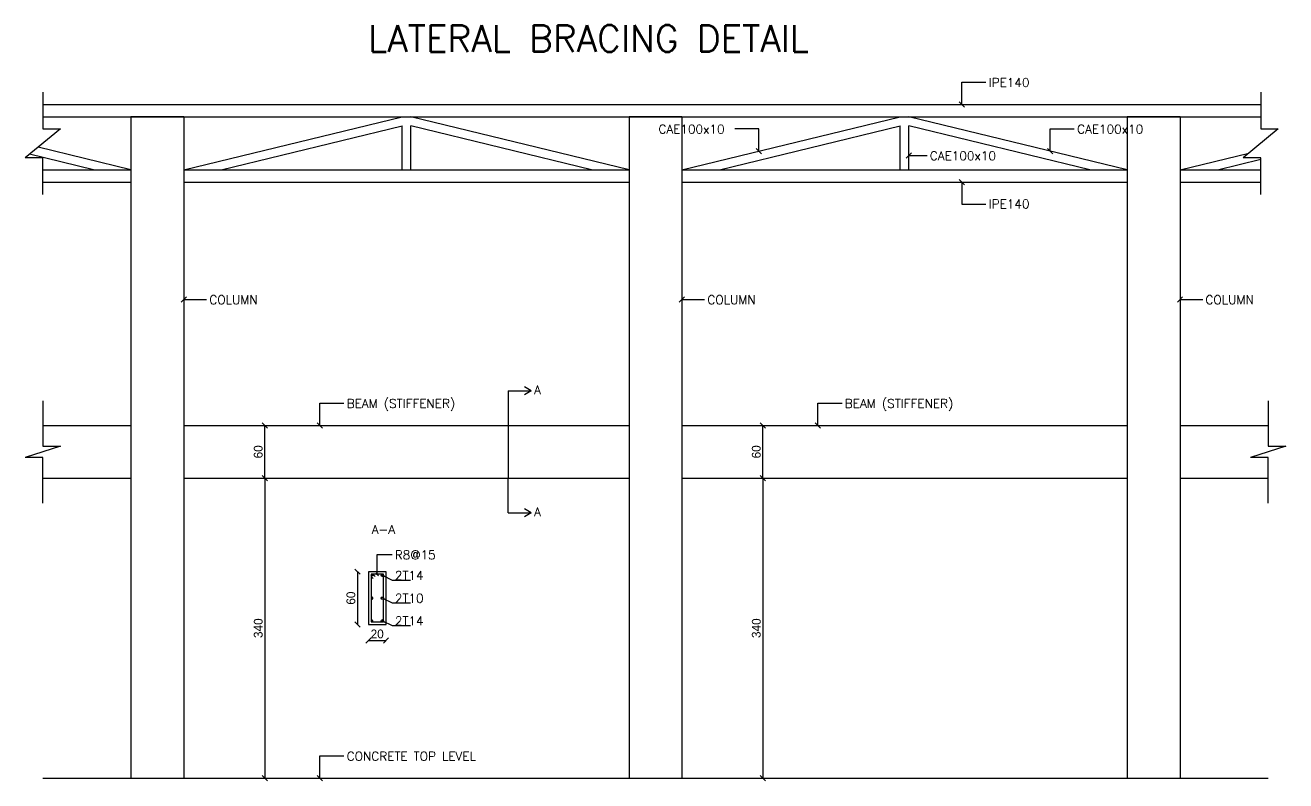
# Model space of a CAD drawing. Header units: metres. Extents: x -353217 to -351774, y -68080 to -67552.
# Drawn here: x -352233.61 to -352219.31, y -68024.75 to -68016.18 of the extents above; entities that cross this region are included whole.
import ezdxf

# ---------------------------------------------------------------- set-up
doc = ezdxf.new("R2010")
doc.units = ezdxf.units.M
doc.header["$MEASUREMENT"] = 0
doc.header["$PDMODE"] = 2
doc.header["$PDSIZE"] = -0.6
for name, color, linetype in [('RCAD_Formwork', 2, 'Continuous'), ('STEEL', 1, 'Continuous'), ('str-columns', 3, 'Continuous'), ('str-concrete', 2, 'Continuous'), ('str-frame', 1, 'Continuous'), ('str-reinforcement', 5, 'Continuous')]:
    doc.layers.add(name, color=color, linetype=linetype)
doc.styles.add('ROMANS', font='romans', dxfattribs={"height": 0.4})
doc.dimstyles.new('structure', dxfattribs={"dimtxt": 0.1, "dimasz": 0.06, "dimexe": 0.18, "dimexo": 1, "dimgap": 0.025, "dimtad": 1, "dimdec": 1, "dimlfac": 100, "dimrnd": 0.5, "dimdsep": 46, "dimtxsty": 'Standard', "dimblk1": 'OBLIQUE', "dimblk2": 'OBLIQUE', "dimsah": 1, "dimcen": 0.009, "dimse1": 1, "dimse2": 1, "dimclrd": 4, "dimclre": 9, "dimclrt": 1, "dimadec": 0, "dimazin": 0, "dimtfac": 0.066667, "dimtdec": 1, "dimtix": 1, "dimtmove": 2, "dimatfit": 3, "dimldrblk": 'OBLIQUE', "dimfxl": 0.18, "dimtolj": 1, "dimarcsym": 0})

# ---------------------------------------------------------------- blocks, each defined once
blk = doc.blocks.new('_Oblique')
at = {"color": 0, "linetype": 'ByBlock', "lineweight": -2}
blk.add_line((-0.5, -0.5), (0.5, 0.5), dxfattribs=at)
blk = doc.blocks.new('*D691')
at = {"layer": 'Defpoints', "color": 0, "transparency": 16777216}
for p in [(-352230.894, -68020.716), (-352230.894, -68020.716), (-352230.894, -68021.316)]:
    blk.add_point(p, dxfattribs=at)
at = {"layer": 'str-frame', "color": 4, "lineweight": -2, "transparency": 16777216}
blk.add_line((-352230.894, -68021.316), (-352230.894, -68020.716), dxfattribs=at)
at = {"layer": 'str-frame', "color": 4, "lineweight": -2, "transparency": 16777216, "xscale": 0.06, "yscale": 0.06, "zscale": 0.06}
for p, rotation in [((-352230.894, -68020.716), 90), ((-352230.894, -68021.316), 270)]:
    blk.add_blockref('_Oblique', p, dxfattribs=dict(at, rotation=rotation))
at = {"layer": 'str-frame', "color": 1, "transparency": 16777216, "insert": (-352230.969, -68021.016), "char_height": 0.1, "attachment_point": 5, "rotation": 90}
blk.add_mtext('\\A1;60', dxfattribs=at)
blk = doc.blocks.new('*D692')
at = {"layer": 'Defpoints', "color": 0, "transparency": 16777216}
for p in [(-352231.813, -68021.316), (-352231.813, -68024.716), (-352230.894, -68024.716)]:
    blk.add_point(p, dxfattribs=at)
at = {"layer": 'str-frame', "color": 4, "lineweight": -2, "transparency": 16777216}
blk.add_line((-352230.894, -68021.316), (-352230.894, -68024.716), dxfattribs=at)
at = {"layer": 'str-frame', "color": 4, "lineweight": -2, "transparency": 16777216, "xscale": 0.06, "yscale": 0.06, "zscale": 0.06}
for p, rotation in [((-352230.894, -68021.316), 90), ((-352230.894, -68024.716), 270)]:
    blk.add_blockref('_Oblique', p, dxfattribs=dict(at, rotation=rotation))
at = {"layer": 'str-frame', "color": 1, "transparency": 16777216, "insert": (-352230.969, -68023.016), "char_height": 0.1, "attachment_point": 5, "rotation": 90}
blk.add_mtext('\\A1;340', dxfattribs=at)
blk = doc.blocks.new('*D693')
at = {"layer": 'Defpoints', "color": 0, "transparency": 16777216}
for p in [(-352225.244, -68020.716), (-352225.244, -68020.716), (-352225.244, -68021.316)]:
    blk.add_point(p, dxfattribs=at)
at = {"layer": 'str-frame', "color": 4, "lineweight": -2, "transparency": 16777216}
blk.add_line((-352225.244, -68021.316), (-352225.244, -68020.716), dxfattribs=at)
at = {"layer": 'str-frame', "color": 4, "lineweight": -2, "transparency": 16777216, "xscale": 0.06, "yscale": 0.06, "zscale": 0.06}
for p, rotation in [((-352225.244, -68020.716), 90), ((-352225.244, -68021.316), 270)]:
    blk.add_blockref('_Oblique', p, dxfattribs=dict(at, rotation=rotation))
at = {"layer": 'str-frame', "color": 1, "transparency": 16777216, "insert": (-352225.319, -68021.016), "char_height": 0.1, "attachment_point": 5, "rotation": 90}
blk.add_mtext('\\A1;60', dxfattribs=at)
blk = doc.blocks.new('*D694')
at = {"layer": 'Defpoints', "color": 0, "transparency": 16777216}
for p in [(-352226.163, -68021.316), (-352226.163, -68024.716), (-352225.244, -68024.716)]:
    blk.add_point(p, dxfattribs=at)
at = {"layer": 'str-frame', "color": 4, "lineweight": -2, "transparency": 16777216}
blk.add_line((-352225.244, -68021.316), (-352225.244, -68024.716), dxfattribs=at)
at = {"layer": 'str-frame', "color": 4, "lineweight": -2, "transparency": 16777216, "xscale": 0.06, "yscale": 0.06, "zscale": 0.06}
for p, rotation in [((-352225.244, -68021.316), 90), ((-352225.244, -68024.716), 270)]:
    blk.add_blockref('_Oblique', p, dxfattribs=dict(at, rotation=rotation))
at = {"layer": 'str-frame', "color": 1, "transparency": 16777216, "insert": (-352225.319, -68023.016), "char_height": 0.1, "attachment_point": 5, "rotation": 90}
blk.add_mtext('\\A1;340', dxfattribs=at)
blk = doc.blocks.new('*D695')
at = {"layer": 'Defpoints', "color": 0, "transparency": 16777216}
for p in [(-352229.72, -68022.375), (-352229.843, -68022.975), (-352229.72, -68022.975)]:
    blk.add_point(p, dxfattribs=at)
at = {"layer": 'str-frame', "color": 4, "lineweight": -2, "transparency": 16777216}
blk.add_line((-352229.843, -68022.375), (-352229.843, -68022.975), dxfattribs=at)
at = {"layer": 'str-frame', "color": 4, "lineweight": -2, "transparency": 16777216, "xscale": 0.06, "yscale": 0.06, "zscale": 0.06}
for p, rotation in [((-352229.843, -68022.375), 90), ((-352229.843, -68022.975), 270)]:
    blk.add_blockref('_Oblique', p, dxfattribs=dict(at, rotation=rotation))
at = {"layer": 'str-frame', "color": 1, "transparency": 16777216, "insert": (-352229.918, -68022.675), "char_height": 0.1, "attachment_point": 5, "rotation": 90}
blk.add_mtext('\\A1;60', dxfattribs=at)
blk = doc.blocks.new('*D696')
at = {"layer": 'Defpoints', "color": 0, "transparency": 16777216}
for p in [(-352229.72, -68022.975), (-352229.52, -68022.975), (-352229.52, -68023.157)]:
    blk.add_point(p, dxfattribs=at)
at = {"layer": 'str-frame', "color": 4, "lineweight": -2, "transparency": 16777216}
blk.add_line((-352229.72, -68023.157), (-352229.52, -68023.157), dxfattribs=at)
at = {"layer": 'str-frame', "color": 4, "lineweight": -2, "transparency": 16777216, "xscale": 0.06, "yscale": 0.06, "zscale": 0.06, "rotation": 180}
blk.add_blockref('_Oblique', (-352229.72, -68023.157), dxfattribs=at)
at = {"layer": 'str-frame', "color": 4, "lineweight": -2, "transparency": 16777216, "xscale": 0.06, "yscale": 0.06, "zscale": 0.06}
blk.add_blockref('_Oblique', (-352229.52, -68023.157), dxfattribs=at)
at = {"layer": 'str-frame', "color": 1, "transparency": 16777216, "insert": (-352229.62, -68023.082), "char_height": 0.1, "attachment_point": 5}
blk.add_mtext('\\A1;20', dxfattribs=at)

msp = doc.modelspace()

# ---------------------------------------------------------------- linework, layer by layer
at = {"layer": 'RCAD_Formwork'}
msp.add_lwpolyline([(-352229.7198192, -68022.3751605), (-352229.7198192, -68022.9751605), (-352229.5198192, -68022.9751605), (-352229.5198192, -68022.3751605), (-352229.7198192, -68022.3751605)], dxfattribs=at)
at = {"layer": 'STEEL'}
for p, q in [((-352229.6898192, -68022.4051605), (-352229.6898192, -68022.9451605)), ((-352229.5498192, -68022.4051605), (-352229.6898192, -68022.4051605)), ((-352229.665083, -68022.4538281), (-352229.6898192, -68022.4290919)), ((-352229.6413197, -68022.4301774), (-352229.6658881, -68022.4052743)), ((-352229.5498192, -68022.9451605), (-352229.5498192, -68022.4051605)), ((-352229.6898192, -68022.9451605), (-352229.5498192, -68022.9451605))]:
    msp.add_line(p, q, dxfattribs=at)
at = {"layer": 'str-columns'}
for p, q in [((-352232.4129104, -68017.2163974), (-352232.4129104, -68024.7163974)), ((-352231.8129104, -68017.2163974), (-352232.4129104, -68017.2163974)), ((-352231.8129104, -68017.2163974), (-352231.8129104, -68024.7163974)), ((-352226.7629104, -68017.2163974), (-352226.7629104, -68024.7163974)), ((-352226.1629104, -68017.2163974), (-352226.7629104, -68017.2163974)), ((-352226.1629104, -68017.2163974), (-352226.1629104, -68024.7163974)), ((-352221.1129104, -68017.2163974), (-352221.1129104, -68024.7163974)), ((-352220.5129104, -68017.2163974), (-352221.1129104, -68017.2163974)), ((-352220.5129104, -68017.2163974), (-352220.5129104, -68024.7163974))]:
    msp.add_line(p, q, dxfattribs=at)
at = {"layer": 'str-concrete'}
for p, q in [((-352233.4129104, -68020.7163974), (-352232.4129104, -68020.7163974)), ((-352231.8129104, -68020.7163974), (-352226.7629104, -68020.7163974)), ((-352226.1629104, -68020.7163974), (-352221.1129104, -68020.7163974)), ((-352220.5129104, -68020.7163974), (-352219.5129104, -68020.7163974)), ((-352233.4129104, -68021.3163974), (-352232.4129104, -68021.3163974)), ((-352231.8129104, -68021.3163974), (-352226.7629104, -68021.3163974)), ((-352226.1629104, -68021.3163974), (-352221.1129104, -68021.3163974)), ((-352220.5129104, -68021.3163974), (-352219.5129104, -68021.3163974))]:
    msp.add_line(p, q, dxfattribs=at)
at = {"layer": 'str-frame', "color": 8}
for p, q in [((-352233.4129104, -68016.9360252), (-352233.4129104, -68017.3517988)), ((-352219.5979173, -68016.9360252), (-352219.5979173, -68017.3517988)), ((-352233.2130245, -68017.3517988), (-352233.6127964, -68017.680996)), ((-352233.4129104, -68017.3517988), (-352233.2130245, -68017.3517988)), ((-352219.3980314, -68017.3517988), (-352219.7978032, -68017.680996)), ((-352219.5979173, -68017.3517988), (-352219.3980314, -68017.3517988)), ((-352233.4129104, -68017.680996), (-352233.6127964, -68017.680996)), ((-352233.4129104, -68018.0967696), (-352233.4129104, -68017.680996)), ((-352219.5979173, -68017.680996), (-352219.7978032, -68017.680996)), ((-352219.5979173, -68018.0967696), (-352219.5979173, -68017.680996)), ((-352227.8714765, -68020.3241299), (-352227.9490298, -68020.2793545)), ((-352233.4129104, -68020.4360252), (-352233.4129104, -68020.9517988)), ((-352228.1333226, -68020.3241299), (-352227.8714765, -68020.3241299)), ((-352228.1333226, -68020.3241299), (-352228.1333226, -68021.3163974)), ((-352227.8714765, -68020.3241299), (-352227.9490298, -68020.3689053)), ((-352219.5129104, -68020.4360252), (-352219.5129104, -68020.9517988)), ((-352233.2130245, -68020.9517988), (-352233.6127964, -68021.080996)), ((-352233.4129104, -68020.9517988), (-352233.2130245, -68020.9517988)), ((-352219.3130245, -68020.9517988), (-352219.7127964, -68021.080996)), ((-352219.5129104, -68020.9517988), (-352219.3130245, -68020.9517988)), ((-352233.4129104, -68021.080996), (-352233.6127964, -68021.080996)), ((-352233.4129104, -68021.5967696), (-352233.4129104, -68021.080996)), ((-352219.5129104, -68021.080996), (-352219.7127964, -68021.080996)), ((-352219.5129104, -68021.5967696), (-352219.5129104, -68021.080996)), ((-352228.1333226, -68021.7086648), (-352228.1333226, -68021.3163974)), ((-352228.1333226, -68021.7086648), (-352227.8714765, -68021.7086648)), ((-352227.8714765, -68021.7086648), (-352227.9490298, -68021.6638894)), ((-352227.8714765, -68021.7086648), (-352227.9490298, -68021.7534402))]:
    msp.add_line(p, q, dxfattribs=at)
at = {"layer": 'str-frame'}
for p, q in [((-352233.4129104, -68017.0763974), (-352219.5979173, -68017.0763974)), ((-352233.4129104, -68017.2163974), (-352219.5979173, -68017.2163974)), ((-352231.8129104, -68017.8163974), (-352229.3379104, -68017.2163974)), ((-352226.7629104, -68017.8163974), (-352229.2379104, -68017.2163974)), ((-352226.1629104, -68017.8163974), (-352223.6879104, -68017.2163974)), ((-352221.1129104, -68017.8163974), (-352223.5879104, -68017.2163974)), ((-352231.3884623, -68017.8163974), (-352229.3379104, -68017.3192939)), ((-352229.3379104, -68017.8163974), (-352229.3379104, -68017.3192939)), ((-352229.2379104, -68017.8163974), (-352229.2379104, -68017.3192939)), ((-352227.1873586, -68017.8163974), (-352229.2379104, -68017.3192939)), ((-352225.7384623, -68017.8163974), (-352223.6879104, -68017.3192939)), ((-352223.6879104, -68017.8163974), (-352223.6879104, -68017.3192939)), ((-352223.5879104, -68017.8163974), (-352223.5879104, -68017.3192939)), ((-352221.5373586, -68017.8163974), (-352223.5879104, -68017.3192939)), ((-352232.4129104, -68017.8163974), (-352233.4669272, -68017.5608782)), ((-352232.8373586, -68017.8163974), (-352233.5634633, -68017.640372)), ((-352220.5129104, -68017.8163974), (-352219.7324756, -68017.627201)), ((-352220.0884623, -68017.8163974), (-352219.5979173, -68017.6974774)), ((-352233.4129104, -68017.8163974), (-352232.4129104, -68017.8163974)), ((-352231.8129104, -68017.8163974), (-352226.7629104, -68017.8163974)), ((-352226.1629104, -68017.8163974), (-352221.1129104, -68017.8163974)), ((-352220.5129104, -68017.8163974), (-352219.5979173, -68017.8163974)), ((-352233.4129104, -68017.9563974), (-352232.4129104, -68017.9563974)), ((-352231.8129104, -68017.9563974), (-352226.7629104, -68017.9563974)), ((-352226.1629104, -68017.9563974), (-352221.1129104, -68017.9563974)), ((-352220.5129104, -68017.9563974), (-352219.5979173, -68017.9563974)), ((-352233.4129104, -68024.7163974), (-352219.5129104, -68024.7163974))]:
    msp.add_line(p, q, dxfattribs=at)
at = {"layer": 'str-reinforcement'}
for points in [[(-352229.6879856, -68022.4163738, -1), (-352229.6679856, -68022.4163738, -1)], [(-352229.5516528, -68022.4163738, 1), (-352229.5716528, -68022.4163738, 1)], [(-352229.6879856, -68022.6751605, 1), (-352229.6679856, -68022.6751605, 1)], [(-352229.5516528, -68022.6751605, -1), (-352229.5716528, -68022.6751605, -1)], [(-352229.6879856, -68022.9339472, 1), (-352229.6679856, -68022.9339472, 1)], [(-352229.5516528, -68022.9339472, -1), (-352229.5716528, -68022.9339472, -1)]]:
    msp.add_lwpolyline(points, format="xyb", close=True, dxfattribs=at)

# ---------------------------------------------------------------- texts
at = {"layer": 'str-columns', "color": 1, "style": 'ROMANS'}
for s, height, p in [('LATERAL BRACING DETAIL', 0.3, (-352229.7235748, -68016.4780412)), ('IPE140', 0.1, (-352222.6831751, -68016.8780185)), ('CAE100x10', 0.1, (-352226.4289972, -68017.4065282)), ('CAE100x10', 0.1, (-352221.680157, -68017.4065282)), ('CAE100x10', 0.1, (-352223.350796, -68017.7086587)), ('IPE140', 0.1, (-352222.6831751, -68018.2547763)), ('COLUMN', 0.1, (-352231.5240322, -68019.3406787)), ('COLUMN', 0.1, (-352225.8740322, -68019.3406787)), ('COLUMN', 0.1, (-352220.2240322, -68019.3406787)), ('A', 0.1, (-352227.840295, -68020.3620679)), ('BEAM (STIFFENER)', 0.1, (-352229.965281, -68020.5180185)), ('BEAM (STIFFENER)', 0.1, (-352224.315281, -68020.5180185)), ('A', 0.1, (-352227.840295, -68021.7466027)), ('CONCRETE TOP LEVEL', 0.1, (-352229.965281, -68024.5180185))]:
    msp.add_text(s, height=height, dxfattribs=at).set_placement(p)
at = {"layer": 'str-columns', "color": 1, "char_height": 0.1, "attachment_point": 4, "style": 'ROMANS'}
for s, insert in [('A-A', (-352229.6828895, -68021.8959324)), ('R8@15', (-352229.4198377, -68022.1850629)), ('2T14', (-352229.4198377, -68022.4178777)), ('2T10', (-352229.4198377, -68022.6766644)), ('2T14', (-352229.4198377, -68022.9335498))]:
    msp.add_mtext(s, dxfattribs=dict(at, insert=insert))

# ---------------------------------------------------------------- dimensions: what is measured, and where the dimension line sits
at = {"layer": 'str-frame'}
for p1, p2, distance, picture, middle in [((-352230.8938144, -68021.3163974), (-352230.8938144, -68020.7163974), 0, '*D691', (-352230.9688144, -68021.0163974)), ((-352225.2438144, -68021.3163974), (-352225.2438144, -68020.7163974), 0, '*D693', (-352225.3188144, -68021.0163974)), ((-352231.8129104, -68021.3163974), (-352231.8129104, -68024.7163974), 0.919096, '*D692', (-352230.9688144, -68023.0163974)), ((-352226.1629104, -68021.3163974), (-352226.1629104, -68024.7163974), 0.919096, '*D694', (-352225.3188144, -68023.0163974)), ((-352229.7198192, -68022.3751605), (-352229.7198192, -68022.9751605), -0.1230668, '*D695', (-352229.9178861, -68022.6751605)), ((-352229.7198192, -68022.9751605), (-352229.5198192, -68022.9751605), -0.1821854, '*D696', (-352229.6198192, -68023.082346))]:
    dim = msp.add_aligned_dim(p1=p1, p2=p2, distance=distance, dimstyle='structure', dxfattribs=at)
    dim.commit()
    dim.dimension.update_dxf_attribs({"geometry": picture, "text_midpoint": middle})

# ---------------------------------------------------------------- leaders
at = {"layer": 'str-columns'}
for points in [[(-352222.9883259, -68017.0763974), (-352222.9883259, -68016.8243757), (-352222.7150148, -68016.8243757)], [(-352225.2905129, -68017.6049071), (-352225.2905129, -68017.3528854), (-352225.5638241, -68017.3528854)], [(-352221.9853079, -68017.6049071), (-352221.9853079, -68017.3528854), (-352221.7119968, -68017.3528854)], [(-352222.9883259, -68017.9563974), (-352222.9883259, -68018.2084191), (-352222.7150148, -68018.2084191)], [(-352231.8129104, -68019.2870359), (-352231.555872, -68019.2870359)], [(-352226.1629104, -68019.2870359), (-352225.905872, -68019.2870359)], [(-352220.5129104, -68019.2870359), (-352220.255872, -68019.2870359)], [(-352230.2704319, -68020.7163974), (-352230.2704319, -68020.4643757), (-352229.9971207, -68020.4643757)], [(-352224.6204319, -68020.7163974), (-352224.6204319, -68020.4643757), (-352224.3471207, -68020.4643757)], [(-352230.2704319, -68024.7163974), (-352230.2704319, -68024.4643757), (-352229.9971207, -68024.4643757)]]:
    msp.add_leader(points, dimstyle='structure', override={"dimgap": 0.025, "dimtad": 0}, dxfattribs=at)
at = {"layer": 'str-frame'}
for points, override in [([(-352223.5879104, -68017.6550159), (-352223.3826358, -68017.6550159)], {"dimgap": 0.025, "dimtad": 0}), ([(-352229.6198192, -68022.4051605), (-352229.6198192, -68022.1795477), (-352229.4501352, -68022.1795477)], {"dimasz": 0.03, "dimgap": 0.025, "dimtad": 0}), ([(-352229.5616528, -68022.4163738), (-352229.4501352, -68022.4710807), (-352229.2404042, -68022.4710807)], {"dimasz": 0.03, "dimldrblk": 'Origin'}), ([(-352229.5616528, -68022.6751605), (-352229.4501352, -68022.7298674), (-352229.2404042, -68022.7298674)], {"dimasz": 0.03, "dimldrblk": 'Origin'}), ([(-352229.5616528, -68022.9339472), (-352229.4501352, -68022.9867528), (-352229.2404042, -68022.9867528)], {"dimasz": 0.03, "dimldrblk": 'Origin'})]:
    msp.add_leader(points, dimstyle='structure', override=override, dxfattribs=at)

doc.saveas('drawing.dxf')
